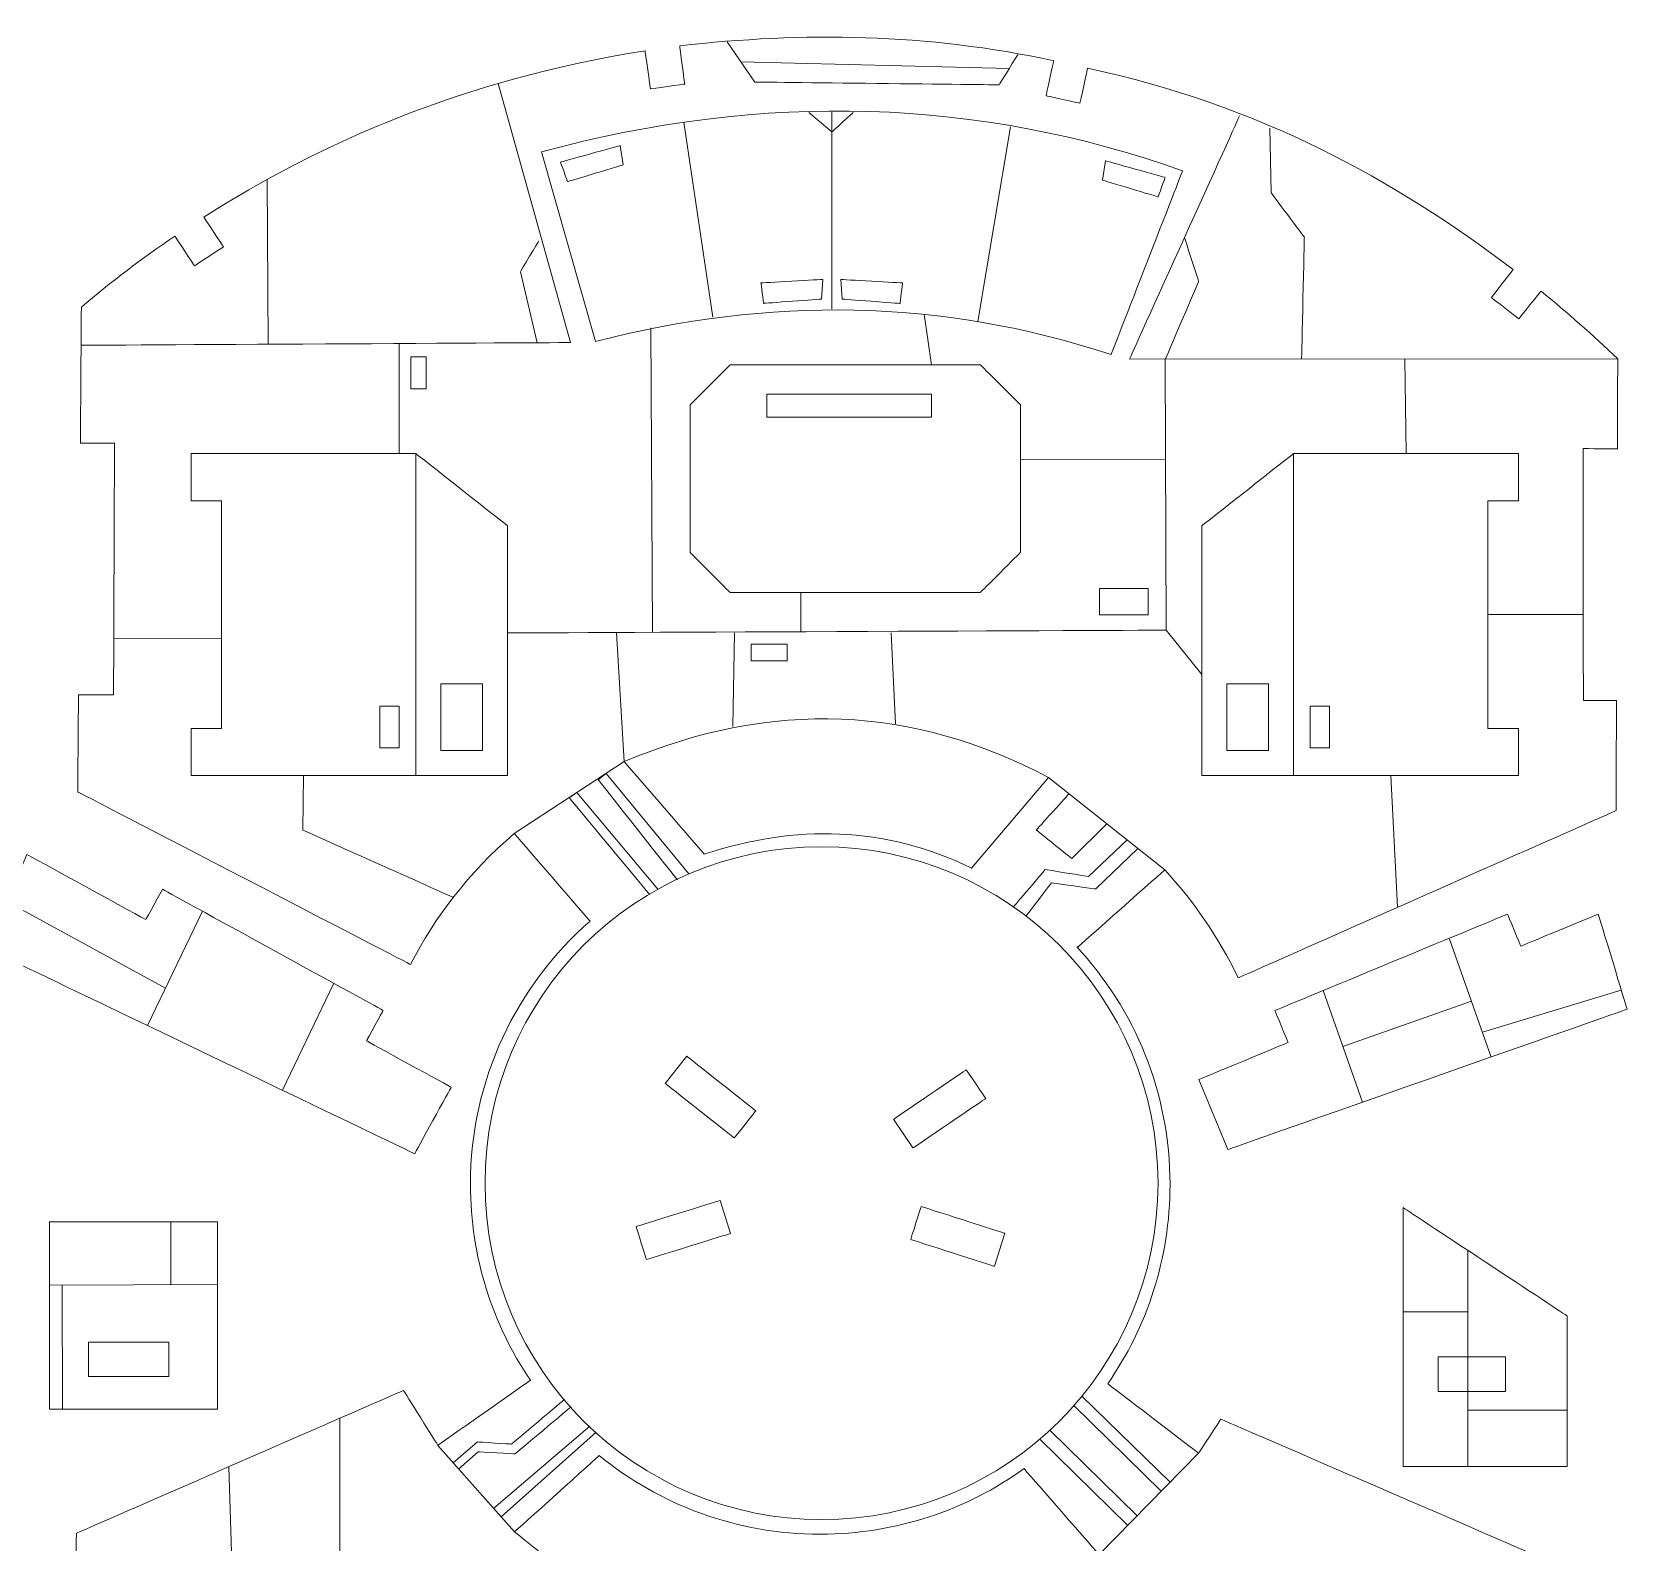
# Model space of a CAD drawing. Header units: centimetres. Extents: x -38.8 to 38.7, y -43.9 to 43.9.
# Drawn here: x -17.27 to -2.07, y 2.63 to 17.03 of the extents above; entities that cross this region are included whole.
import ezdxf

# ---------------------------------------------------------------- set-up
doc = ezdxf.new("R2010")
doc.units = ezdxf.units.CM
doc.header["$MEASUREMENT"] = 0
doc.layers.add('Layer 1', color=7, linetype='Continuous')

msp = doc.modelspace()

# ---------------------------------------------------------------- linework, layer by layer
at = {"layer": 'Layer 1', "color": 114, "lineweight": 20}
for points in [[(-13.66118, 13.62589), (-13.51566, 13.62589), (-13.51566, 13.93015), (-13.66118, 13.93015), (-13.66118, 13.62589)], [(-10.26785, 13.35313), (-8.70023, 13.35313), (-8.70023, 13.57473), (-10.26785, 13.57473), (-10.26785, 13.35313)], [(-7.0995, 11.46953), (-6.63648, 11.46953), (-6.63648, 11.72087), (-7.0995, 11.72087), (-7.0995, 11.46953)], [(-10.42003, 11.03297), (-10.07607, 11.03297), (-10.07607, 11.19171), (-10.42003, 11.19171), (-10.42003, 11.03297)], [(-13.37525, 10.17642), (-12.97839, 10.17642), (-12.97839, 10.81142), (-13.37525, 10.81142), (-13.37525, 10.17642)], [(-5.8844, 10.17642), (-5.48754, 10.17642), (-5.48754, 10.81142), (-5.8844, 10.81142), (-5.8844, 10.17642)], [(-13.95733, 10.20287), (-13.77213, 10.20287), (-13.77213, 10.59975), (-13.95733, 10.59975), (-13.95733, 10.20287)], [(-5.09066, 10.20287), (-4.90546, 10.20287), (-4.90546, 10.59975), (-5.09066, 10.59975), (-5.09066, 10.20287)]]:
    msp.add_lwpolyline(points, close=True, dxfattribs=at)
at = {"layer": 'Layer 1', "color": 250, "lineweight": 20}
msp.add_lwpolyline([(-17.10584, 3.89818), (-15.50564, 3.89818), (-15.50564, 5.68254), (-17.10584, 5.68254), (-17.10584, 3.89818)], close=True, dxfattribs=at)
at = {"layer": 'Layer 1', "color": 240, "lineweight": 20}
for points in [[(-16.73344, 4.21007), (-15.96948, 4.21007), (-15.96948, 4.53749), (-16.73344, 4.53749), (-16.73344, 4.21007)], [(-3.87064, 4.06476), (-3.22812, 4.06476), (-3.22812, 4.39814), (-3.87064, 4.39814), (-3.87064, 4.06476)]]:
    msp.add_lwpolyline(points, close=True, dxfattribs=at)
at = {"layer": 'Layer 1', "color": 114, "lineweight": 20}
msp.add_ellipse((-9.74827, 6.05211), major_axis=(0, 3.20702), ratio=1, dxfattribs=at)
at = {"layer": 'Layer 1', "color": 250, "lineweight": 20}
for points, knots in [([(-7.02076, 4.14039), (-7.02076, 4.14039), (-7.02057, 4.14026), (-7.02057, 4.14026), (-7.02057, 4.14026), (-7.02057, 4.14026), (-6.15453, 3.47765), (-6.15453, 3.47765), (-6.15453, 3.47765), (-6.15453, 3.47765), (-5.94206, 3.80315), (-5.94206, 3.80315), (-5.94206, 3.80315), (-5.94206, 3.80315), (-2.69677, 2.39711), (-2.69677, 2.39711), (-2.69677, 2.39711), (-2.69677, 2.39711), (-2.72147, 0.79992), (-2.72147, 0.79992), (-2.72147, 0.79992), (-2.72147, 0.79992), (-3.04627, 0.81083), (-3.04627, 0.81083), (-3.04627, 0.81083), (-3.04627, 0.81083), (-3.07492, -1.04201), (-3.07492, -1.04201), (-3.07492, -1.04201), (-3.07492, -1.04201), (-2.75012, -1.05293), (-2.75012, -1.05293), (-2.75012, -1.05293), (-2.75012, -1.05293), (-2.77002, -2.33966), (-2.77002, -2.33966), (-2.77002, -2.33966), (-4.12542, -3.44066), (-5.64039, -4.18682), (-7.31088, -4.58708), (-7.31088, -4.58708), (-7.31088, -4.58708), (-7.31211, -4.37401), (-7.31211, -4.37401), (-7.31211, -4.37401), (-7.31211, -4.37401), (-8.70105, -4.08296), (-8.70105, -4.08296), (-8.70105, -4.08296), (-8.70105, -4.08296), (-8.67347, -3.26226), (-8.67347, -3.26226), (-8.67347, -3.26226), (-8.67347, -3.26226), (-8.33685, -3.27057), (-8.33685, -3.27057), (-8.33685, -3.27057), (-8.33685, -3.27057), (-8.26484, -0.35488), (-8.26484, -0.35488), (-8.26484, -0.35488), (-8.26484, -0.35488), (-8.60088, -0.34658), (-8.60088, -0.34658), (-8.60088, -0.34658), (-8.60088, -0.34658), (-8.58324, 0.36748), (-8.58324, 0.36748), (-8.58324, 0.36748), (-8.58324, 0.36748), (-7.34124, 0.69502), (-7.34124, 0.69502), (-7.34124, 0.69502), (-7.34124, 0.69502), (-7.35068, 2.33848), (-7.35068, 2.33848), (-7.35068, 2.33848), (-7.35068, 2.33848), (-7.10273, 2.51087), (-7.10273, 2.51087), (-7.10273, 2.51087), (-7.10273, 2.51087), (-7.81778, 3.33054), (-7.81778, 3.33054), (-7.81778, 3.33054), (-8.36474, 2.93755), (-9.03561, 2.70608), (-9.76054, 2.70608), (-9.76054, 2.70608), (-10.55921, 2.70608), (-11.29217, 2.98705), (-11.86626, 3.45538), (-11.86626, 3.45538), (-11.86626, 3.45538), (-12.673, 2.72878), (-12.673, 2.72878), (-12.673, 2.72878), (-12.673, 2.72878), (-12.41512, 2.51927), (-12.41512, 2.51927), (-12.41512, 2.51927), (-12.41512, 2.51927), (-12.44175, 0.79753), (-12.44175, 0.79753), (-12.44175, 0.79753), (-12.44175, 0.79753), (-11.36417, 0.42825), (-11.36417, 0.42825), (-11.36417, 0.42825), (-11.36417, 0.42825), (-11.38738, -0.26215), (-11.38738, -0.26215), (-11.38738, -0.26215), (-11.38738, -0.26215), (-11.70062, -0.25162), (-11.70062, -0.25162), (-11.70062, -0.25162), (-11.70062, -0.25162), (-11.79873, -3.17057), (-11.79873, -3.17057), (-11.79873, -3.17057), (-11.79873, -3.17057), (-11.4577, -3.1856), (-11.4577, -3.1856), (-11.4577, -3.1856), (-11.4577, -3.1856), (-11.49311, -3.9891), (-11.49311, -3.9891), (-11.49311, -3.9891), (-11.49311, -3.9891), (-12.52195, -4.25492), (-12.52195, -4.25492), (-12.52195, -4.25492), (-12.52195, -4.25492), (-12.52318, -4.50799), (-12.52318, -4.50799), (-12.52318, -4.50799), (-14.19367, -4.10773), (-15.58287, -3.17387), (-16.92063, -1.87444), (-16.92063, -1.87444), (-16.92063, -1.87444), (-16.90158, -0.64238), (-16.90158, -0.64238), (-16.90158, -0.64238), (-16.90158, -0.64238), (-16.56735, -0.65361), (-16.56735, -0.65361), (-16.56735, -0.65361), (-16.56735, -0.65361), (-16.50511, 1.1981), (-16.50511, 1.1981), (-16.50511, 1.1981), (-16.50511, 1.1981), (-16.87293, 1.21046), (-16.87293, 1.21046), (-16.87293, 1.21046), (-16.87293, 1.21046), (-16.84966, 2.71473), (-16.84966, 2.71473), (-16.84966, 2.71473), (-16.84966, 2.71473), (-13.73161, 4.07635), (-13.73161, 4.07635), (-13.73161, 4.07635), (-13.73161, 4.07635), (-13.40494, 3.55293), (-13.40494, 3.55293), (-13.40494, 3.55293), (-13.40494, 3.55293), (-12.52308, 4.1732), (-12.52308, 4.1732), (-12.52308, 4.1732), (-12.88366, 4.7058), (-13.0943, 5.34822), (-13.0943, 6.03984), (-13.0943, 6.03984), (-13.0943, 7.04117), (-12.65273, 7.93928), (-11.95381, 8.55038), (-11.95381, 8.55038), (-11.95381, 8.55038), (-12.67721, 9.38529), (-12.67721, 9.38529), (-12.67721, 9.38529), (-13.11466, 9.00647), (-13.43664, 8.58761), (-13.6647, 8.1362), (-13.6647, 8.1362), (-13.6647, 8.1362), (-16.83677, 9.78251), (-16.83677, 9.78251), (-16.83677, 9.78251), (-16.83677, 9.78251), (-16.82985, 10.70767), (-16.82985, 10.70767), (-16.82985, 10.70767), (-16.82985, 10.70767), (-16.49527, 10.70643), (-16.49527, 10.70643), (-16.49527, 10.70643), (-16.49527, 10.70643), (-16.48644, 13.10622), (-16.48644, 13.10622), (-16.48644, 13.10622), (-16.48644, 13.10622), (-16.81186, 13.10742), (-16.81186, 13.10742), (-16.81186, 13.10742), (-16.81186, 13.10742), (-16.80215, 14.40251), (-16.80215, 14.40251), (-16.80215, 14.40251), (-16.51901, 14.64522), (-16.22236, 14.87182), (-15.91066, 15.08049), (-15.91066, 15.08049), (-15.91066, 15.08049), (-15.72429, 14.79664), (-15.72429, 14.79664), (-15.72429, 14.79664), (-15.72429, 14.79664), (-15.44828, 14.97786), (-15.44828, 14.97786), (-15.44828, 14.97786), (-15.44828, 14.97786), (-15.63514, 15.26248), (-15.63514, 15.26248), (-15.63514, 15.26248), (-14.5206, 15.97191), (-13.1647, 16.56906), (-11.43005, 16.84842), (-11.43005, 16.84842), (-11.43005, 16.84842), (-11.37872, 16.48444), (-11.37872, 16.48444), (-11.37872, 16.48444), (-11.37872, 16.48444), (-11.05176, 16.53056), (-11.05176, 16.53056), (-11.05176, 16.53056), (-11.05176, 16.53056), (-11.09958, 16.89499), (-11.09958, 16.89499), (-11.09958, 16.89499), (-9.92705, 17.0276), (-8.74174, 17.01388), (-7.53482, 16.75276), (-7.53482, 16.75276), (-7.53482, 16.75276), (-7.60824, 16.41878), (-7.60824, 16.41878), (-7.60824, 16.41878), (-7.60824, 16.41878), (-7.28574, 16.34788), (-7.28574, 16.34788), (-7.28574, 16.34788), (-7.28574, 16.34788), (-7.21235, 16.68176), (-7.21235, 16.68176), (-7.21235, 16.68176), (-5.57248, 16.33011), (-4.29091, 15.62016), (-3.15688, 14.76267), (-3.15688, 14.76267), (-3.15688, 14.76267), (-3.36426, 14.49488), (-3.36426, 14.49488), (-3.36426, 14.49488), (-3.36426, 14.49488), (-3.10319, 14.2927), (-3.10319, 14.2927), (-3.10319, 14.2927), (-3.10319, 14.2927), (-2.89045, 14.55611), (-2.89045, 14.55611), (-2.89045, 14.55611), (-2.64284, 14.35146), (-2.39793, 14.13995), (-2.1601, 13.91032), (-2.1601, 13.91032), (-2.1601, 13.91032), (-2.16326, 13.05349), (-2.16326, 13.05349), (-2.16326, 13.05349), (-2.16326, 13.05349), (-2.48857, 13.05469), (-2.48857, 13.05469), (-2.48857, 13.05469), (-2.48857, 13.05469), (-2.48776, 10.65486), (-2.48776, 10.65486), (-2.48776, 10.65486), (-2.48776, 10.65486), (-2.17209, 10.6537), (-2.17209, 10.6537), (-2.17209, 10.6537), (-2.17209, 10.6537), (-2.17596, 9.60436), (-2.17596, 9.60436), (-2.17596, 9.60436), (-2.17596, 9.60436), (-5.7772, 8.00936), (-5.7772, 8.00936), (-5.7772, 8.00936), (-5.97018, 8.40591), (-6.20527, 8.74619), (-6.47649, 9.03821), (-6.47649, 9.03821), (-6.47649, 9.03821), (-7.30483, 8.30364), (-7.30483, 8.30364), (-7.30483, 8.30364), (-7.30483, 8.30364), (-7.31401, 8.30412), (-7.31401, 8.30412), (-7.31401, 8.30412), (-6.76346, 7.70954), (-6.42679, 6.91407), (-6.42679, 6.03984), (-6.42679, 6.03984), (-6.42679, 5.3339), (-6.6464, 4.67936), (-7.02076, 4.14039)], [0, 0, 0, 0, 0.01219512, 0.01219512, 0.01219512, 0.01219513, 0.02439024, 0.02439024, 0.02439024, 0.02439025, 0.03658537, 0.03658537, 0.03658537, 0.03658538, 0.04878049, 0.04878049, 0.04878049, 0.0487805, 0.06097561, 0.06097561, 0.06097561, 0.06097562, 0.07317073, 0.07317073, 0.07317073, 0.07317074, 0.08536585, 0.08536585, 0.08536585, 0.08536586, 0.09756098, 0.09756098, 0.09756098, 0.09756099, 0.1097561, 0.1097561, 0.1097561, 0.10975611, 0.12195122, 0.12195122, 0.12195122, 0.12195123, 0.13414634, 0.13414634, 0.13414634, 0.13414635, 0.14634146, 0.14634146, 0.14634146, 0.14634147, 0.15853659, 0.15853659, 0.15853659, 0.1585366, 0.17073171, 0.17073171, 0.17073171, 0.17073172, 0.18292683, 0.18292683, 0.18292683, 0.18292684, 0.19512195, 0.19512195, 0.19512195, 0.19512196, 0.20731707, 0.20731707, 0.20731707, 0.20731708, 0.2195122, 0.2195122, 0.2195122, 0.21951221, 0.23170732, 0.23170732, 0.23170732, 0.23170733, 0.24390244, 0.24390244, 0.24390244, 0.24390245, 0.25609756, 0.25609756, 0.25609756, 0.25609757, 0.26829268, 0.26829268, 0.26829268, 0.26829269, 0.2804878, 0.2804878, 0.2804878, 0.28048781, 0.29268293, 0.29268293, 0.29268293, 0.29268294, 0.30487805, 0.30487805, 0.30487805, 0.30487806, 0.31707317, 0.31707317, 0.31707317, 0.31707318, 0.32926829, 0.32926829, 0.32926829, 0.3292683, 0.34146341, 0.34146341, 0.34146341, 0.34146342, 0.35365854, 0.35365854, 0.35365854, 0.35365855, 0.36585366, 0.36585366, 0.36585366, 0.36585367, 0.37804878, 0.37804878, 0.37804878, 0.37804879, 0.3902439, 0.3902439, 0.3902439, 0.39024391, 0.40243902, 0.40243902, 0.40243902, 0.40243903, 0.41463415, 0.41463415, 0.41463415, 0.41463416, 0.42682927, 0.42682927, 0.42682927, 0.42682928, 0.43902439, 0.43902439, 0.43902439, 0.4390244, 0.45121951, 0.45121951, 0.45121951, 0.45121952, 0.46341463, 0.46341463, 0.46341463, 0.46341464, 0.47560976, 0.47560976, 0.47560976, 0.47560977, 0.48780488, 0.48780488, 0.48780488, 0.48780489, 0.5, 0.5, 0.5, 0.50000001, 0.51219512, 0.51219512, 0.51219512, 0.51219513, 0.52439024, 0.52439024, 0.52439024, 0.52439025, 0.53658537, 0.53658537, 0.53658537, 0.53658538, 0.54878049, 0.54878049, 0.54878049, 0.5487805, 0.56097561, 0.56097561, 0.56097561, 0.56097562, 0.57317073, 0.57317073, 0.57317073, 0.57317074, 0.58536585, 0.58536585, 0.58536585, 0.58536586, 0.59756098, 0.59756098, 0.59756098, 0.59756099, 0.6097561, 0.6097561, 0.6097561, 0.60975611, 0.62195122, 0.62195122, 0.62195122, 0.62195123, 0.63414634, 0.63414634, 0.63414634, 0.63414635, 0.64634146, 0.64634146, 0.64634146, 0.64634147, 0.65853659, 0.65853659, 0.65853659, 0.6585366, 0.67073171, 0.67073171, 0.67073171, 0.67073172, 0.68292683, 0.68292683, 0.68292683, 0.68292684, 0.69512195, 0.69512195, 0.69512195, 0.69512196, 0.70731707, 0.70731707, 0.70731707, 0.70731708, 0.7195122, 0.7195122, 0.7195122, 0.71951221, 0.73170732, 0.73170732, 0.73170732, 0.73170733, 0.74390244, 0.74390244, 0.74390244, 0.74390245, 0.75609756, 0.75609756, 0.75609756, 0.75609757, 0.76829268, 0.76829268, 0.76829268, 0.76829269, 0.7804878, 0.7804878, 0.7804878, 0.78048781, 0.79268293, 0.79268293, 0.79268293, 0.79268294, 0.80487805, 0.80487805, 0.80487805, 0.80487806, 0.81707317, 0.81707317, 0.81707317, 0.81707318, 0.82926829, 0.82926829, 0.82926829, 0.8292683, 0.84146341, 0.84146341, 0.84146341, 0.84146342, 0.85365854, 0.85365854, 0.85365854, 0.85365855, 0.86585366, 0.86585366, 0.86585366, 0.86585367, 0.87804878, 0.87804878, 0.87804878, 0.87804879, 0.8902439, 0.8902439, 0.8902439, 0.89024391, 0.90243902, 0.90243902, 0.90243902, 0.90243903, 0.91463415, 0.91463415, 0.91463415, 0.91463416, 0.92682927, 0.92682927, 0.92682927, 0.92682928, 0.93902439, 0.93902439, 0.93902439, 0.9390244, 0.95121951, 0.95121951, 0.95121951, 0.95121952, 0.96341463, 0.96341463, 0.96341463, 0.96341464, 0.97560976, 0.97560976, 0.97560976, 0.97560977, 1, 1, 1, 1]), ([(-17.32158, 9.18681), (-17.32158, 9.18681), (-17.70312, 8.28952), (-17.70312, 8.28952), (-17.70312, 8.28952), (-17.70312, 8.28952), (-13.62518, 6.33334), (-13.62518, 6.33334), (-13.62518, 6.33334), (-13.62518, 6.33334), (-13.27752, 6.96659), (-13.27752, 6.96659), (-13.27752, 6.96659), (-13.27752, 6.96659), (-14.08477, 7.40977), (-14.08477, 7.40977), (-14.08477, 7.40977), (-14.08477, 7.40977), (-13.92586, 7.69922), (-13.92586, 7.69922), (-13.92586, 7.69922), (-13.92586, 7.69922), (-16.02947, 8.85412), (-16.02947, 8.85412), (-16.02947, 8.85412), (-16.02947, 8.85412), (-16.18838, 8.56467), (-16.18838, 8.56467), (-16.18838, 8.56467), (-16.18838, 8.56467), (-17.32158, 9.18681), (-17.32158, 9.18681)], [0, 0, 0, 0, 0.11111111, 0.11111111, 0.11111111, 0.11111112, 0.22222222, 0.22222222, 0.22222222, 0.22222223, 0.33333333, 0.33333333, 0.33333333, 0.33333334, 0.44444444, 0.44444444, 0.44444444, 0.44444445, 0.55555556, 0.55555556, 0.55555556, 0.55555557, 0.66666667, 0.66666667, 0.66666667, 0.66666668, 0.77777778, 0.77777778, 0.77777778, 0.77777779, 1, 1, 1, 1]), ([(-6.15146, 7.04056), (-6.15146, 7.04056), (-5.8749, 6.37319), (-5.8749, 6.37319), (-5.8749, 6.37319), (-5.8749, 6.37319), (-2.07076, 7.71053), (-2.07076, 7.71053), (-2.07076, 7.71053), (-2.07076, 7.71053), (-2.34535, 8.61783), (-2.34535, 8.61783), (-2.34535, 8.61783), (-2.34535, 8.61783), (-3.08375, 8.31183), (-3.08375, 8.31183), (-3.08375, 8.31183), (-3.08375, 8.31183), (-3.21016, 8.61688), (-3.21016, 8.61688), (-3.21016, 8.61688), (-3.21016, 8.61688), (-5.42713, 7.69816), (-5.42713, 7.69816), (-5.42713, 7.69816), (-5.42713, 7.69816), (-5.30072, 7.39311), (-5.30072, 7.39311), (-5.30072, 7.39311), (-5.30072, 7.39311), (-6.15146, 7.04056), (-6.15146, 7.04056)], [0, 0, 0, 0, 0.11111111, 0.11111111, 0.11111111, 0.11111112, 0.22222222, 0.22222222, 0.22222222, 0.22222223, 0.33333333, 0.33333333, 0.33333333, 0.33333334, 0.44444444, 0.44444444, 0.44444444, 0.44444445, 0.55555556, 0.55555556, 0.55555556, 0.55555557, 0.66666667, 0.66666667, 0.66666667, 0.66666668, 0.77777778, 0.77777778, 0.77777778, 0.77777779, 1, 1, 1, 1]), ([(-4.20646, 5.81913), (-4.20646, 5.81913), (-4.20646, 3.35181), (-4.20646, 3.35181), (-4.20646, 3.35181), (-4.20646, 3.35181), (-2.64342, 3.35181), (-2.64342, 3.35181), (-2.64342, 3.35181), (-2.64342, 3.35181), (-2.64342, 4.78776), (-2.64342, 4.78776), (-2.64342, 4.78776), (-2.64342, 4.78776), (-4.20646, 5.81913), (-4.20646, 5.81913)], [0, 0, 0, 0, 0.2, 0.2, 0.2, 0.20000001, 0.4, 0.4, 0.4, 0.40000001, 0.6, 0.6, 0.6, 0.60000001, 1, 1, 1, 1])]:
    msp.add_open_spline(points, degree=3, knots=knots, dxfattribs=at)
at = {"layer": 'Layer 1', "color": 114, "lineweight": 20}
for points, knots in [([(-10.64672, 16.93274), (-10.64672, 16.93274), (-10.3846, 16.54955), (-10.3846, 16.54955), (-10.3846, 16.54955), (-10.3846, 16.54955), (-8.05626, 16.52309), (-8.05626, 16.52309), (-8.05626, 16.52309), (-8.05626, 16.52309), (-7.87287, 16.81811), (-7.87287, 16.81811)], [0, 0, 0, 0, 0.25, 0.25, 0.25, 0.25000001, 0.5, 0.5, 0.5, 0.50000001, 1, 1, 1, 1]), ([(-12.82891, 16.53706), (-12.82891, 16.53706), (-12.13983, 14.06581), (-12.13983, 14.06581), (-12.13983, 14.06581), (-12.13983, 14.06581), (-16.80486, 14.03987), (-16.80486, 14.03987)], [0, 0, 0, 0, 0.33333333, 0.33333333, 0.33333333, 0.33333334, 1, 1, 1, 1]), ([(-12.41727, 15.88321), (-12.41727, 15.88321), (-11.90081, 14.07651), (-11.90081, 14.07651), (-11.90081, 14.07651), (-10.25233, 14.50222), (-8.6142, 14.48868), (-6.9884, 13.95111), (-6.9884, 13.95111), (-6.9884, 13.95111), (-6.30674, 15.704), (-6.30674, 15.704), (-6.30674, 15.704), (-8.24891, 16.39191), (-10.28403, 16.46313), (-12.41727, 15.88321)], [0, 0, 0, 0, 0.2, 0.2, 0.2, 0.20000001, 0.4, 0.4, 0.4, 0.40000001, 0.6, 0.6, 0.6, 0.60000001, 1, 1, 1, 1]), ([(-9.86911, 16.25952), (-9.86911, 16.25952), (-9.64886, 16.07332), (-9.64886, 16.07332), (-9.64886, 16.07332), (-9.64886, 16.07332), (-9.44569, 16.25986), (-9.44569, 16.25986)], [0, 0, 0, 0, 0.33333333, 0.33333333, 0.33333333, 0.33333334, 1, 1, 1, 1]), ([(-2.1601, 13.91032), (-2.1601, 13.91032), (-6.8135, 13.90706), (-6.8135, 13.90706), (-6.8135, 13.90706), (-6.8135, 13.90706), (-5.76429, 16.2266), (-5.76429, 16.2266)], [0, 0, 0, 0, 0.33333333, 0.33333333, 0.33333333, 0.33333334, 1, 1, 1, 1]), ([(-5.47682, 16.10892), (-5.47682, 16.10892), (-5.46413, 15.49456), (-5.46413, 15.49456), (-5.46413, 15.49456), (-5.46413, 15.49456), (-5.14662, 15.07122), (-5.14662, 15.07122), (-5.14662, 15.07122), (-5.14662, 15.07122), (-5.17304, 13.9082), (-5.17304, 13.9082)], [0, 0, 0, 0, 0.25, 0.25, 0.25, 0.25000001, 0.5, 0.5, 0.5, 0.50000001, 1, 1, 1, 1]), ([(-11.66619, 15.94435), (-11.66619, 15.94435), (-11.63974, 15.75914), (-11.63974, 15.75914), (-11.63974, 15.75914), (-11.63974, 15.75914), (-12.1689, 15.60039), (-12.1689, 15.60039), (-12.1689, 15.60039), (-12.1689, 15.60039), (-12.23505, 15.7856), (-12.23505, 15.7856), (-12.23505, 15.7856), (-12.23505, 15.7856), (-11.66619, 15.94435), (-11.66619, 15.94435)], [0, 0, 0, 0, 0.2, 0.2, 0.2, 0.20000001, 0.4, 0.4, 0.4, 0.40000001, 0.6, 0.6, 0.6, 0.60000001, 1, 1, 1, 1]), ([(-7.0426, 15.79883), (-7.0426, 15.79883), (-7.06905, 15.61362), (-7.06905, 15.61362), (-7.06905, 15.61362), (-7.06905, 15.61362), (-6.53989, 15.45487), (-6.53989, 15.45487), (-6.53989, 15.45487), (-6.53989, 15.45487), (-6.47374, 15.64008), (-6.47374, 15.64008), (-6.47374, 15.64008), (-6.47374, 15.64008), (-7.0426, 15.79883), (-7.0426, 15.79883)], [0, 0, 0, 0, 0.2, 0.2, 0.2, 0.20000001, 0.4, 0.4, 0.4, 0.40000001, 0.6, 0.6, 0.6, 0.60000001, 1, 1, 1, 1]), ([(-6.46451, 11.32401), (-6.46451, 11.32401), (-6.47164, 13.90726), (-6.47164, 13.90726), (-6.47164, 13.90726), (-6.47164, 13.90726), (-6.15416, 14.64789), (-6.15416, 14.64789), (-6.15416, 14.64789), (-6.15416, 14.64789), (-6.28889, 15.06683), (-6.28889, 15.06683)], [0, 0, 0, 0, 0.25, 0.25, 0.25, 0.25000001, 0.5, 0.5, 0.5, 0.50000001, 1, 1, 1, 1]), ([(-12.45871, 14.06424), (-12.45871, 14.06424), (-12.6174, 14.7405), (-12.6174, 14.7405), (-12.6174, 14.7405), (-12.6174, 14.7405), (-12.44253, 15.03566), (-12.44253, 15.03566)], [0, 0, 0, 0, 0.33333333, 0.33333333, 0.33333333, 0.33333334, 1, 1, 1, 1]), ([(-9.73588, 14.66755), (-9.73588, 14.66755), (-9.74988, 14.48098), (-9.74988, 14.48098), (-9.74988, 14.48098), (-9.74988, 14.48098), (-10.3008, 14.43974), (-10.3008, 14.43974), (-10.3008, 14.43974), (-10.3008, 14.43974), (-10.32557, 14.63484), (-10.32557, 14.63484), (-10.32557, 14.63484), (-10.32557, 14.63484), (-9.73588, 14.66755), (-9.73588, 14.66755)], [0, 0, 0, 0, 0.2, 0.2, 0.2, 0.20000001, 0.4, 0.4, 0.4, 0.40000001, 0.6, 0.6, 0.6, 0.60000001, 1, 1, 1, 1]), ([(-9.56488, 14.66693), (-9.56488, 14.66693), (-9.55088, 14.48036), (-9.55088, 14.48036), (-9.55088, 14.48036), (-9.55088, 14.48036), (-8.99996, 14.43912), (-8.99996, 14.43912), (-8.99996, 14.43912), (-8.99996, 14.43912), (-8.97519, 14.63422), (-8.97519, 14.63422), (-8.97519, 14.63422), (-8.97519, 14.63422), (-9.56488, 14.66693), (-9.56488, 14.66693)], [0, 0, 0, 0, 0.2, 0.2, 0.2, 0.20000001, 0.4, 0.4, 0.4, 0.40000001, 0.6, 0.6, 0.6, 0.60000001, 1, 1, 1, 1]), ([(-11.00141, 13.47313), (-11.00141, 13.47313), (-10.62041, 13.85413), (-10.62041, 13.85413), (-10.62041, 13.85413), (-10.62041, 13.85413), (-8.23386, 13.85413), (-8.23386, 13.85413), (-8.23386, 13.85413), (-8.23386, 13.85413), (-7.85286, 13.47313), (-7.85286, 13.47313), (-7.85286, 13.47313), (-7.85286, 13.47313), (-7.85286, 12.06554), (-7.85286, 12.06554), (-7.85286, 12.06554), (-7.85286, 12.06554), (-8.23386, 11.68454), (-8.23386, 11.68454), (-8.23386, 11.68454), (-8.23386, 11.68454), (-10.62041, 11.68454), (-10.62041, 11.68454), (-10.62041, 11.68454), (-10.62041, 11.68454), (-11.00141, 12.06554), (-11.00141, 12.06554), (-11.00141, 12.06554), (-11.00141, 12.06554), (-11.00141, 13.47313), (-11.00141, 13.47313)], [0, 0, 0, 0, 0.11111111, 0.11111111, 0.11111111, 0.11111112, 0.22222222, 0.22222222, 0.22222222, 0.22222223, 0.33333333, 0.33333333, 0.33333333, 0.33333334, 0.44444444, 0.44444444, 0.44444444, 0.44444445, 0.55555556, 0.55555556, 0.55555556, 0.55555557, 0.66666667, 0.66666667, 0.66666667, 0.66666668, 0.77777778, 0.77777778, 0.77777778, 0.77777779, 1, 1, 1, 1]), ([(-15.75653, 13.00746), (-15.75653, 13.00746), (-15.75653, 12.55766), (-15.75653, 12.55766), (-15.75653, 12.55766), (-15.75653, 12.55766), (-15.46549, 12.55766), (-15.46549, 12.55766), (-15.46549, 12.55766), (-15.46549, 12.55766), (-15.46549, 10.38808), (-15.46549, 10.38808), (-15.46549, 10.38808), (-15.46549, 10.38808), (-15.75653, 10.38808), (-15.75653, 10.38808), (-15.75653, 10.38808), (-15.75653, 10.38808), (-15.75653, 9.93829), (-15.75653, 9.93829), (-15.75653, 9.93829), (-15.75653, 9.93829), (-12.74028, 9.93829), (-12.74028, 9.93829), (-12.74028, 9.93829), (-12.74028, 9.93829), (-12.74028, 12.31954), (-12.74028, 12.31954), (-12.74028, 12.31954), (-12.74028, 12.31954), (-13.61341, 13.00746), (-13.61341, 13.00746), (-13.61341, 13.00746), (-13.61341, 13.00746), (-15.75653, 13.00746), (-15.75653, 13.00746)], [0, 0, 0, 0, 0.1, 0.1, 0.1, 0.10000001, 0.2, 0.2, 0.2, 0.20000001, 0.3, 0.3, 0.3, 0.30000001, 0.4, 0.4, 0.4, 0.40000001, 0.5, 0.5, 0.5, 0.50000001, 0.6, 0.6, 0.6, 0.60000001, 0.7, 0.7, 0.7, 0.70000001, 0.8, 0.8, 0.8, 0.80000001, 1, 1, 1, 1]), ([(-6.12251, 9.93829), (-6.12251, 9.93829), (-3.10626, 9.93829), (-3.10626, 9.93829), (-3.10626, 9.93829), (-3.10626, 9.93829), (-3.10626, 10.38808), (-3.10626, 10.38808), (-3.10626, 10.38808), (-3.10626, 10.38808), (-3.3973, 10.38808), (-3.3973, 10.38808), (-3.3973, 10.38808), (-3.3973, 10.38808), (-3.3973, 12.55766), (-3.3973, 12.55766), (-3.3973, 12.55766), (-3.3973, 12.55766), (-3.10626, 12.55766), (-3.10626, 12.55766), (-3.10626, 12.55766), (-3.10626, 12.55766), (-3.10626, 13.00746), (-3.10626, 13.00746), (-3.10626, 13.00746), (-3.10626, 13.00746), (-5.24938, 13.00746), (-5.24938, 13.00746), (-5.24938, 13.00746), (-5.24938, 13.00746), (-6.12251, 12.31954), (-6.12251, 12.31954), (-6.12251, 12.31954), (-6.12251, 12.31954), (-6.12251, 9.93829), (-6.12251, 9.93829)], [0, 0, 0, 0, 0.1, 0.1, 0.1, 0.10000001, 0.2, 0.2, 0.2, 0.20000001, 0.3, 0.3, 0.3, 0.30000001, 0.4, 0.4, 0.4, 0.40000001, 0.5, 0.5, 0.5, 0.50000001, 0.6, 0.6, 0.6, 0.60000001, 0.7, 0.7, 0.7, 0.70000001, 0.8, 0.8, 0.8, 0.80000001, 1, 1, 1, 1]), ([(-6.12251, 10.90068), (-6.12251, 10.90068), (-6.46451, 11.32401), (-6.46451, 11.32401), (-6.46451, 11.32401), (-6.46451, 11.32401), (-12.74028, 11.29755), (-12.74028, 11.29755)], [0, 0, 0, 0, 0.33333333, 0.33333333, 0.33333333, 0.33333334, 1, 1, 1, 1]), ([(-14.68497, 9.93829), (-14.68497, 9.93829), (-14.69305, 9.41901), (-14.69305, 9.41901), (-14.69305, 9.41901), (-14.69305, 9.41901), (-13.2519, 8.77439), (-13.2519, 8.77439)], [0, 0, 0, 0, 0.33333333, 0.33333333, 0.33333333, 0.33333334, 1, 1, 1, 1]), ([(-11.01322, 9.00002), (-11.01322, 9.00002), (-11.80202, 9.9577), (-11.80202, 9.9577), (-11.80202, 9.9577), (-11.80202, 9.9577), (-11.87656, 9.89878), (-11.87656, 9.89878), (-11.87656, 9.89878), (-11.87656, 9.89878), (-11.12228, 8.94456), (-11.12228, 8.94456)], [0, 0, 0, 0, 0.25, 0.25, 0.25, 0.25000001, 0.5, 0.5, 0.5, 0.50000001, 1, 1, 1, 1]), ([(-11.30746, 8.85527), (-11.30746, 8.85527), (-12.08019, 9.77577), (-12.08019, 9.77577), (-12.08019, 9.77577), (-12.08019, 9.77577), (-12.1532, 9.72802), (-12.1532, 9.72802), (-12.1532, 9.72802), (-12.1532, 9.72802), (-11.38563, 8.80376), (-11.38563, 8.80376)], [0, 0, 0, 0, 0.25, 0.25, 0.25, 0.25000001, 0.5, 0.5, 0.5, 0.50000001, 1, 1, 1, 1]), ([(-7.03024, 9.4791), (-7.03024, 9.4791), (-7.36396, 9.1478), (-7.36396, 9.1478), (-7.36396, 9.1478), (-7.36396, 9.1478), (-7.7013, 9.419), (-7.7013, 9.419), (-7.7013, 9.419), (-7.7013, 9.419), (-7.389, 9.76472), (-7.389, 9.76472)], [0, 0, 0, 0, 0.25, 0.25, 0.25, 0.25000001, 0.5, 0.5, 0.5, 0.50000001, 1, 1, 1, 1]), ([(-6.83627, 9.32466), (-6.83627, 9.32466), (-7.20527, 8.97585), (-7.20527, 8.97585), (-7.20527, 8.97585), (-7.20527, 8.97585), (-7.61538, 9.042), (-7.61538, 9.042), (-7.61538, 9.042), (-7.61538, 9.042), (-7.9195, 8.68696), (-7.9195, 8.68696)], [0, 0, 0, 0, 0.25, 0.25, 0.25, 0.25000001, 0.5, 0.5, 0.5, 0.50000001, 1, 1, 1, 1]), ([(-6.73281, 9.24229), (-6.73281, 9.24229), (-7.13251, 8.85679), (-7.13251, 8.85679), (-7.13251, 8.85679), (-7.13251, 8.85679), (-7.55585, 8.91632), (-7.55585, 8.91632), (-7.55585, 8.91632), (-7.55585, 8.91632), (-7.79907, 8.59901), (-7.79907, 8.59901)], [0, 0, 0, 0, 0.25, 0.25, 0.25, 0.25000001, 0.5, 0.5, 0.5, 0.50000001, 1, 1, 1, 1]), ([(-13.25733, 3.38674), (-13.25733, 3.38674), (-13.02609, 3.58494), (-13.02609, 3.58494), (-13.02609, 3.58494), (-13.02609, 3.58494), (-12.70197, 3.5651), (-12.70197, 3.5651), (-12.70197, 3.5651), (-12.70197, 3.5651), (-12.19747, 3.99025), (-12.19747, 3.99025)], [0, 0, 0, 0, 0.25, 0.25, 0.25, 0.25000001, 0.5, 0.5, 0.5, 0.50000001, 1, 1, 1, 1]), ([(-13.20488, 3.32768), (-13.20488, 3.32768), (-13.01947, 3.49234), (-13.01947, 3.49234), (-13.01947, 3.49234), (-13.01947, 3.49234), (-12.6689, 3.47249), (-12.6689, 3.47249), (-12.6689, 3.47249), (-12.6689, 3.47249), (-12.13544, 3.91881), (-12.13544, 3.91881)], [0, 0, 0, 0, 0.25, 0.25, 0.25, 0.25000001, 0.5, 0.5, 0.5, 0.50000001, 1, 1, 1, 1])]:
    msp.add_open_spline(points, degree=3, knots=knots, dxfattribs=at)
for points in [[(-7.95989, 16.67811), (-7.95989, 16.67811), (-10.51566, 16.74114), (-10.51566, 16.74114)], [(-11.05966, 16.16544), (-11.05966, 16.16544), (-10.78531, 14.3067), (-10.78531, 14.3067)], [(-9.64886, 14.38329), (-9.64886, 14.38329), (-9.64886, 16.26184), (-9.64886, 16.26184)], [(-7.94694, 16.12104), (-7.94694, 16.12104), (-8.25695, 14.26795), (-8.25695, 14.26795)], [(-15.03026, 15.62206), (-15.03026, 15.62206), (-15.02095, 14.05042), (-15.02095, 14.05042)], [(-8.77023, 14.33767), (-8.77023, 14.33767), (-8.70023, 13.85413), (-8.70023, 13.85413)], [(-11.3753, 14.20483), (-11.3753, 14.20483), (-11.35934, 11.30338), (-11.35934, 11.30338)], [(-13.77215, 14.05782), (-13.77215, 14.05782), (-13.77215, 13.00746), (-13.77215, 13.00746)], [(-4.18913, 13.90889), (-4.18913, 13.90889), (-4.17782, 13.00746), (-4.17782, 13.00746)], [(-13.61341, 13.00746), (-13.61341, 13.00746), (-13.61341, 9.93829), (-13.61341, 9.93829)], [(-7.85286, 12.95119), (-7.85286, 12.95119), (-6.46901, 12.955), (-6.46901, 12.955)], [(-5.24938, 13.00746), (-5.24938, 13.00746), (-5.24938, 9.93829), (-5.24938, 9.93829)], [(-9.94378, 11.30935), (-9.94378, 11.30935), (-9.94378, 11.68454), (-9.94378, 11.68454)], [(-2.48803, 11.47317), (-2.48803, 11.47317), (-3.3973, 11.47287), (-3.3973, 11.47287)], [(-11.6292, 10.07075), (-11.6292, 10.07075), (-11.70326, 11.29755), (-11.70326, 11.29755)], [(-10.57878, 11.29755), (-10.57878, 11.29755), (-10.5938, 10.40721), (-10.5938, 10.40721)], [(-9.08388, 11.29755), (-9.08388, 11.29755), (-9.04293, 10.43014), (-9.04293, 10.43014)], [(-15.46549, 11.24464), (-15.46549, 11.24464), (-16.49327, 11.24842), (-16.49327, 11.24842)], [(-11.6292, 10.07075), (-11.6292, 10.07075), (-12.67721, 9.38529), (-12.67721, 9.38529)], [(-7.584, 9.91998), (-7.584, 9.91998), (-6.47649, 9.03821), (-6.47649, 9.03821)], [(-4.25844, 8.68203), (-4.25844, 8.68203), (-4.32138, 9.93829), (-4.32138, 9.93829)], [(-17.51235, 8.73816), (-17.51235, 8.73816), (-16.00029, 7.91), (-16.00029, 7.91)], [(-16.17083, 7.55449), (-16.17083, 7.55449), (-15.64789, 8.64464), (-15.64789, 8.64464)], [(-3.76496, 8.38697), (-3.76496, 8.38697), (-3.36696, 7.25486), (-3.36696, 7.25486)], [(-14.88671, 6.93851), (-14.88671, 6.93851), (-14.39757, 7.9582), (-14.39757, 7.9582)], [(-4.96742, 7.88867), (-4.96742, 7.88867), (-4.59307, 6.82382), (-4.59307, 6.82382)], [(-4.78024, 7.35625), (-4.78024, 7.35625), (-3.55413, 7.7873), (-3.55413, 7.7873)], [(-3.45031, 7.49197), (-3.45031, 7.49197), (-2.12592, 7.8928), (-2.12592, 7.8928)], [(-15.94923, 5.68254), (-15.94923, 5.68254), (-15.94923, 5.08303), (-15.94923, 5.08303)], [(-3.58782, 5.41093), (-3.58782, 5.41093), (-3.58782, 3.35181), (-3.58782, 3.35181)], [(-17.10584, 5.0785), (-17.10584, 5.0785), (-15.50554, 5.08476), (-15.50554, 5.08476)], [(-16.9811, 3.89818), (-16.9811, 3.89818), (-16.98572, 5.07897), (-16.98572, 5.07897)], [(-4.20646, 4.82715), (-4.20646, 4.82715), (-3.58782, 4.82715), (-3.58782, 4.82715)], [(-7.27091, 4.02414), (-7.27091, 4.02414), (-6.42509, 3.20179), (-6.42509, 3.20179)], [(-14.33868, 3.808), (-14.33868, 3.808), (-14.33868, 2.53198), (-14.33868, 2.53198)], [(-7.34612, 3.93568), (-7.34612, 3.93568), (-6.50979, 3.11543), (-6.50979, 3.11543)], [(-2.64342, 3.88788), (-2.64342, 3.88788), (-3.58782, 3.88788), (-3.58782, 3.88788)], [(-12.87214, 2.95302), (-12.87214, 2.95302), (-11.95694, 3.73454), (-11.95694, 3.73454)], [(-12.80065, 2.87253), (-12.80065, 2.87253), (-11.89491, 3.67693), (-11.89491, 3.67693)], [(-7.57703, 3.69941), (-7.57703, 3.69941), (-6.74112, 2.87957), (-6.74112, 2.87957)], [(-13.40494, 3.55293), (-13.40494, 3.55293), (-12.673, 2.72878), (-12.673, 2.72878)], [(-7.67112, 3.61588), (-7.67112, 3.61588), (-6.829, 2.78996), (-6.829, 2.78996)], [(-15.39635, 3.3475), (-15.39635, 3.3475), (-15.37278, 2.53198), (-15.37278, 2.53198)], [(-7.10273, 2.51087), (-7.10273, 2.51087), (-6.15453, 3.47765), (-6.15453, 3.47765)]]:
    msp.add_open_spline(points, degree=3, dxfattribs=at)
at = {"layer": 'Layer 1', "color": 240, "lineweight": 20}
for points in [[(-7.584, 9.91998), (-7.584, 9.91998), (-8.32021, 9.05559), (-8.32021, 9.05559), (-8.32021, 9.05559), (-9.14452, 9.46131), (-9.99508, 9.47231), (-10.86522, 9.18902), (-10.86522, 9.18902), (-10.86522, 9.18902), (-11.6292, 10.07075), (-11.6292, 10.07075), (-11.6292, 10.07075), (-10.21499, 10.67017), (-8.86857, 10.60049), (-7.584, 9.91998)], [(-11.23743, 7.00276), (-11.23743, 7.00276), (-11.0327, 7.26183), (-11.0327, 7.26183), (-11.0327, 7.26183), (-11.0327, 7.26183), (-10.37506, 6.74215), (-10.37506, 6.74215), (-10.37506, 6.74215), (-10.37506, 6.74215), (-10.57979, 6.48307), (-10.57979, 6.48307), (-10.57979, 6.48307), (-10.57979, 6.48307), (-11.23743, 7.00276), (-11.23743, 7.00276)], [(-9.06201, 6.66152), (-9.06201, 6.66152), (-8.87647, 6.38838), (-8.87647, 6.38838), (-8.87647, 6.38838), (-8.87647, 6.38838), (-8.18311, 6.85936), (-8.18311, 6.85936), (-8.18311, 6.85936), (-8.18311, 6.85936), (-8.36865, 7.13251), (-8.36865, 7.13251), (-8.36865, 7.13251), (-8.36865, 7.13251), (-9.06201, 6.66152), (-9.06201, 6.66152)], [(-10.71458, 5.88727), (-10.71458, 5.88727), (-10.6167, 5.57192), (-10.6167, 5.57192), (-10.6167, 5.57192), (-10.6167, 5.57192), (-11.41722, 5.32344), (-11.41722, 5.32344), (-11.41722, 5.32344), (-11.41722, 5.32344), (-11.51511, 5.6388), (-11.51511, 5.6388), (-11.51511, 5.6388), (-11.51511, 5.6388), (-10.71458, 5.88727), (-10.71458, 5.88727)], [(-7.9996, 5.57408), (-7.9996, 5.57408), (-8.10034, 5.25963), (-8.10034, 5.25963), (-8.10034, 5.25963), (-8.10034, 5.25963), (-8.89857, 5.51538), (-8.89857, 5.51538), (-8.89857, 5.51538), (-8.89857, 5.51538), (-8.79783, 5.82983), (-8.79783, 5.82983), (-8.79783, 5.82983), (-8.79783, 5.82983), (-7.9996, 5.57408), (-7.9996, 5.57408)]]:
    msp.add_open_spline(points, degree=3, knots=[0, 0, 0, 0, 0.2, 0.2, 0.2, 0.20000001, 0.4, 0.4, 0.4, 0.40000001, 0.6, 0.6, 0.6, 0.60000001, 1, 1, 1, 1], dxfattribs=at)

doc.saveas('drawing.dxf')
